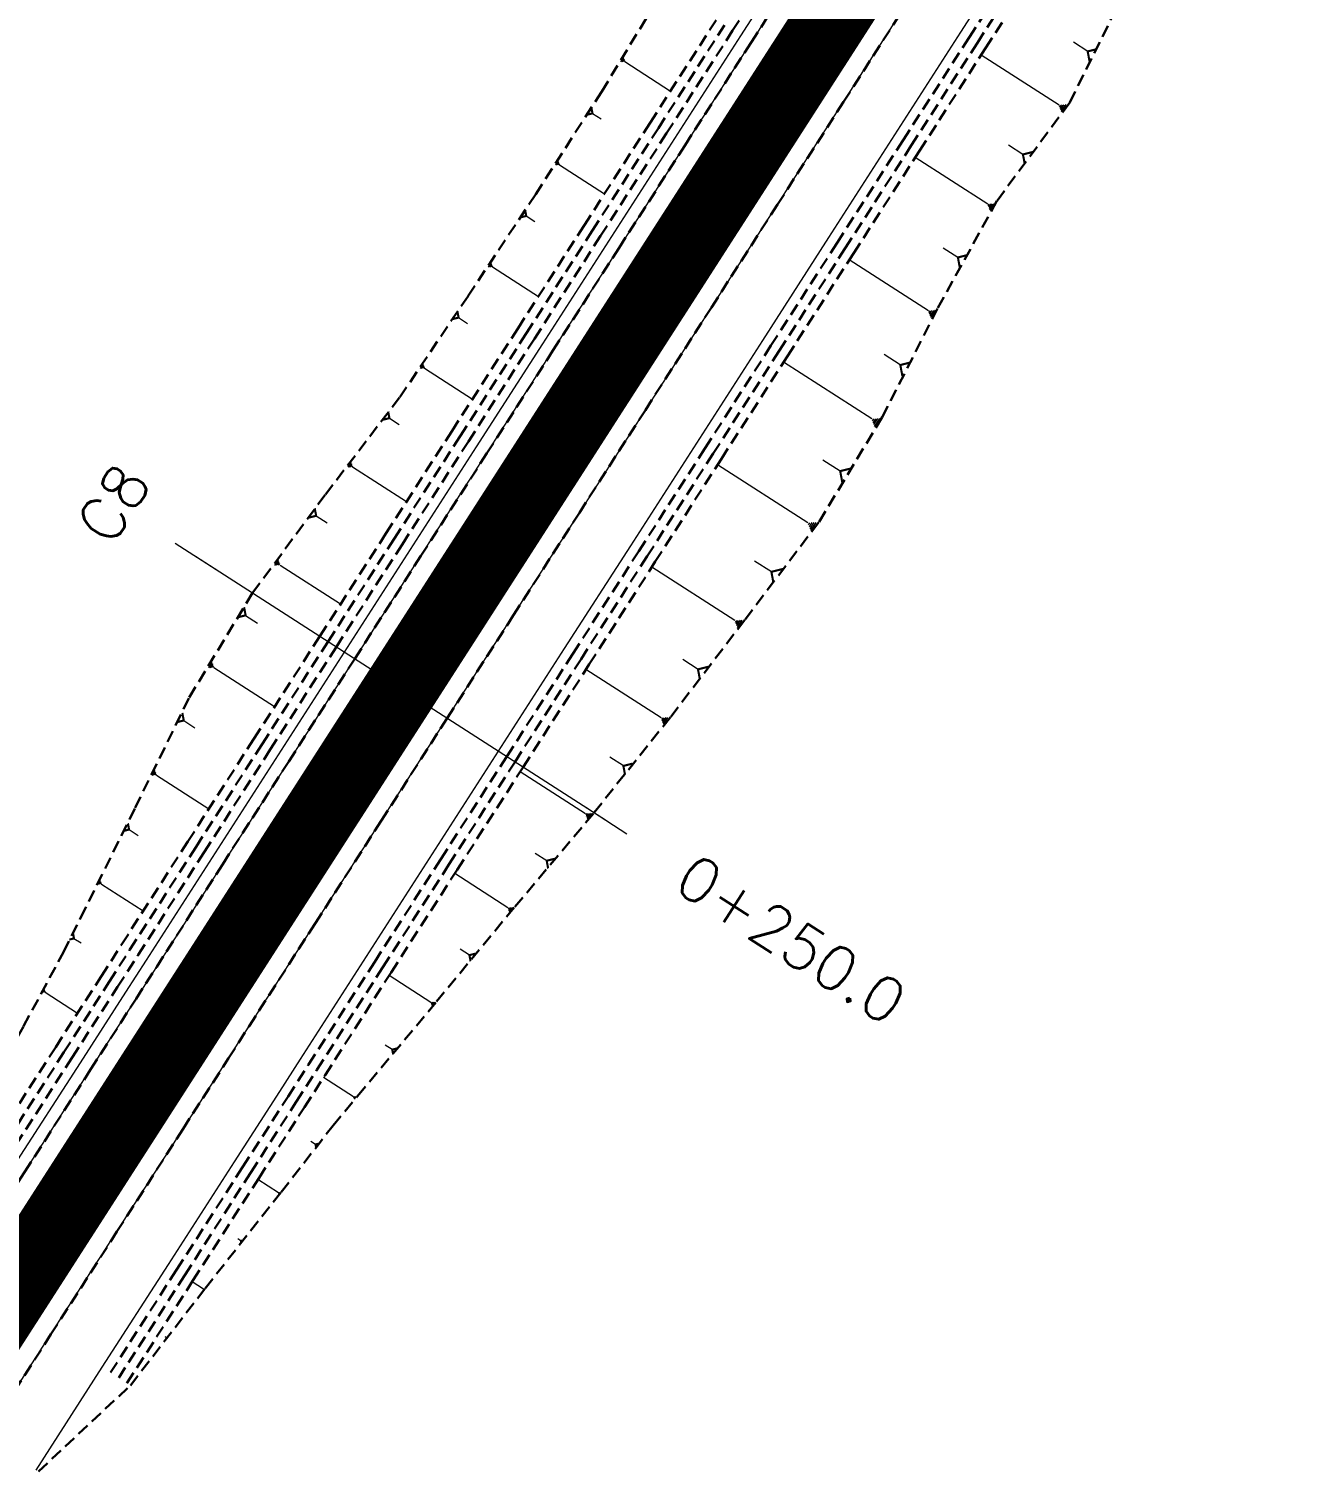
# Model space of a CAD drawing. Header units: metres. Extents: x 544752 to 548977, y 1840603 to 1844608.
# Drawn here: x 548083.4 to 548135.2, y 1841058.6 to 1841117.6 of the extents above; entities that cross this region are included whole.
import ezdxf

# ---------------------------------------------------------------- set-up
doc = ezdxf.new("R2010")
doc.units = ezdxf.units.M
doc.header["$MEASUREMENT"] = 0
for name, pattern in [('ACAD_ISO02W100', [15, 12, -3]), ('Anordnung Grundriss$0$GESTRICHELT', [0.75, 0.5, -0.25]), ('HIDDEN', [0.375, 0.25, -0.125])]:
    doc.linetypes.add(name, pattern=pattern)
doc.layers.add('C-ROAD', color=7, linetype='Continuous')
for name, color, linetype, lineweight in [('C-ROAD-CORR', 5, 'Continuous', 0), ('C-ROAD-SAMP', 150, 'HIDDEN', 0), ('C-ROAD-SAMP-TEXT', 11, 'Continuous', 0), ('C-TOPO-FEAT', 94, 'Continuous', 5)]:
    doc.layers.add(name, color=color, linetype=linetype, lineweight=lineweight)

msp = doc.modelspace()

# ---------------------------------------------------------------- linework, layer by layer
at = {"layer": 'C-ROAD-CORR', "color": 160, "linetype": 'Continuous'}
for p, q in [((548126.7440448807, 1841116.650845039, 490.0460013456339), (548126.1614569384, 1841117.025561403, 489.3533101706103)), ((548107.7284470955, 1841116.392658555, 489.761135719235), (548107.618422684, 1841116.221598784, 489.761135719235)), ((548107.743204006, 1841116.352938682, 489.7272376627204), (548107.6606856973, 1841116.224643853, 489.7272376627204)), ((548107.7579609165, 1841116.313218809, 489.6933396062059), (548107.7029487106, 1841116.227688923, 489.6933396062059)), ((548125.5701511005, 1841114.450244258, 490.4512744380337), (548122.3796507668, 1841116.502351067, 486.657801789007)), ((548107.7727178269, 1841116.273498935, 489.6594415496913), (548107.7452117241, 1841116.230733992, 489.6594415496913)), ((548107.7874747374, 1841116.233779062, 489.6255434931768), (548109.6608836658, 1841115.028815947, 487.3980792126914)), ((548106.4650105555, 1841114.112438458, 489.7935074687159), (548106.8207230901, 1841113.883646721, 489.3705688603394)), ((548125.595282788, 1841114.382599513, 490.5090043650043), (548125.6421269282, 1841114.455430149, 490.5090043650043)), ((548125.6204144756, 1841114.314954768, 490.5667342919749), (548125.7141027559, 1841114.46061604, 490.5667342919749)), ((548125.6455461631, 1841114.247310023, 490.6244642189454), (548125.7860785836, 1841114.465801932, 490.6244642189454)), ((548125.6706778507, 1841114.179665278, 490.682194145916), (548125.8580544111, 1841114.470987823, 490.682194145916)), ((548124.0928169951, 1841112.434348868, 490.5021370477085), (548123.5019325715, 1841112.814401468, 489.7995814404114)), ((548105.0560674004, 1841112.165087546, 490.128362096976), (548104.9478742226, 1841111.996874874, 490.128362096976)), ((548122.6491316401, 1841110.396832013, 490.5929947824451), (548119.680668942, 1841112.306125817, 487.0635226379561)), ((548105.0705786985, 1841112.126028766, 490.0950282357951), (548104.9894338152, 1841111.999869262, 490.0950282357951)), ((548105.0850899967, 1841112.086969986, 490.0616943746141), (548105.0309934078, 1841112.00286365, 490.0616943746141)), ((548105.0996012948, 1841112.047911206, 490.0283605134332), (548105.0725530004, 1841112.005858038, 490.0283605134332)), ((548105.114112593, 1841112.008852425, 489.9950266522522), (548106.9563407198, 1841110.823944577, 487.8046360297866)), ((548122.6725143291, 1841110.333894893, 490.6467070898736), (548122.7160984281, 1841110.401657001, 490.6467070898736)), ((548122.6958970181, 1841110.270957774, 490.7004193973021), (548122.7830652162, 1841110.406481989, 490.7004193973021)), ((548122.7192797071, 1841110.208020654, 490.7541317047306), (548122.8500320042, 1841110.411306977, 490.7541317047306)), ((548122.742662396, 1841110.145083534, 490.8078440121591), (548122.9169987922, 1841110.416131965, 490.8078440121591)), ((548103.7512346824, 1841109.913105383, 490.2108529952122), (548104.1086934069, 1841109.683190509, 489.7858381848113)), ((548120.2183389567, 1841106.029517802, 491.3167316240398), (548116.9823278825, 1841108.110896792, 487.4691471647099)), ((548121.429160993, 1841108.215564213, 490.949761283013), (548120.8314753124, 1841108.599991333, 490.2391190498264)), ((548102.3096875809, 1841107.989690679, 490.5860537524422), (548102.1991137166, 1841107.817776649, 490.5860537524422)), ((548102.3245181863, 1841107.949772448, 490.5519864117778), (548102.2415877879, 1841107.820836926, 490.5519864117778)), ((548102.3393487915, 1841107.909854217, 490.5179190711133), (548102.2840618592, 1841107.823897202, 490.5179190711133)), ((548102.3541793968, 1841107.869935986, 490.4838517304488), (548102.3265359306, 1841107.826957479, 490.4838517304488)), ((548102.369010002, 1841107.830017755, 490.4497843897843), (548104.2517745829, 1841106.619037152, 488.2111963330199)), ((548100.981728088, 1841105.750329311, 490.6947979706803), (548101.3517476685, 1841105.512335385, 490.2548484295708)), ((548120.2438291339, 1841105.960908142, 491.3752850368108), (548120.2913414801, 1841106.034777667, 491.3752850368108)), ((548120.2693193111, 1841105.892298481, 491.4338384495817), (548120.3643440035, 1841106.040037532, 491.4338384495817)), ((548120.2948094883, 1841105.823688821, 491.4923918623527), (548120.4373465269, 1841106.045297398, 491.4923918623527)), ((548120.3202996656, 1841105.755079161, 491.5509452751236), (548120.5103490503, 1841106.050557263, 491.5509452751236)), ((548117.9058584787, 1841101.600865937, 492.1721465286778), (548114.2907021686, 1841103.926108409, 487.8737622160918)), ((548119.0707807281, 1841103.810426699, 491.7542628190977), (548118.4082740746, 1841104.236546202, 490.9665491042495)), ((548099.5244747588, 1841103.842467131, 491.0915955027003), (548099.4092899241, 1841103.663384224, 491.0915955027003)), ((548099.5399238056, 1841103.800884295, 491.0561075416047), (548099.4535351797, 1841103.666572115, 491.0561075416047)), ((548099.5553728526, 1841103.759301459, 491.0206195805092), (548099.4977804353, 1841103.669760006, 491.0206195805092)), ((548099.5708218995, 1841103.717718624, 490.9851316194136), (548099.5420256909, 1841103.672947897, 490.9851316194136)), ((548099.5862709464, 1841103.676135788, 490.9496436583181), (548101.5475474915, 1841102.414656856, 488.6177056696773)), ((548098.1486597502, 1841101.632487583, 491.256231994548), (548098.5438589274, 1841101.378298322, 490.7863441673377)), ((548117.9343351969, 1841101.524217669, 492.2375603158387), (548117.9874142976, 1841101.606742071, 492.2375603158387)), ((548117.962811915, 1841101.4475694, 492.3029741029997), (548118.0689701166, 1841101.612618206, 492.3029741029997)), ((548117.9912886331, 1841101.370921132, 492.3683878901606), (548118.1505259355, 1841101.61849434, 492.3683878901606)), ((548118.0197653512, 1841101.294272863, 492.4338016773215), (548118.2320817544, 1841101.624370474, 492.4338016773215)), ((548096.573245169, 1841099.82543327, 491.8063268200273), (548096.443669137, 1841099.623975737, 491.8063268200273)), ((548096.5906244204, 1841099.778655073, 491.7664049917539), (548096.4934423964, 1841099.627561924, 491.7664049917539)), ((548116.6086163175, 1841099.463929706, 492.4403095284148), (548115.900599817, 1841099.919320814, 491.5984850655848)), ((548096.6080036719, 1841099.731876876, 491.7264831634805), (548096.5432156558, 1841099.63114811, 491.7264831634805)), ((548096.6253829233, 1841099.685098679, 491.686561335207), (548096.5929889153, 1841099.634734296, 491.686561335207)), ((548096.6427621747, 1841099.638320482, 491.6466395069336), (548098.8490806841, 1841098.219232325, 489.0233490993206)), ((548115.2883430041, 1841097.342665688, 492.6805654456262), (548111.5873633351, 1841099.723109126, 488.2801380265713)), ((548095.1477616847, 1841097.635866359, 492.0234865124711), (548095.601685265, 1841097.343905985, 491.4837759635921)), ((548115.3174957559, 1841097.264197799, 492.7475321479184), (548115.371834948, 1841097.348681321, 492.7475321479184)), ((548115.3466485078, 1841097.18572991, 492.8144988502107), (548115.4553268917, 1841097.354696954, 492.8144988502107)), ((548115.3758012595, 1841097.107262022, 492.8814655525029), (548115.5388188356, 1841097.360712587, 492.8814655525029)), ((548115.4049540114, 1841097.028794133, 492.9484322547951), (548115.6223107794, 1841097.36672822, 492.9484322547951)), ((548093.5927699814, 1841095.829939361, 492.5572475283473), (548093.447114981, 1841095.603483152, 492.5572475283473)), ((548093.6123058078, 1841095.777356501, 492.5123718378569), (548093.5030645573, 1841095.607514345, 492.5123718378569)), ((548093.631841634, 1841095.724773641, 492.4674961473665), (548093.5590141338, 1841095.611545537, 492.4674961473665)), ((548093.6513774603, 1841095.672190782, 492.4226204568761), (548093.6149637102, 1841095.61557673, 492.4226204568761)), ((548113.7912169185, 1841095.341746256, 492.7065270513269), (548113.1058605157, 1841095.782562553, 491.8916452156917)), ((548093.6709132866, 1841095.619607922, 492.3777447663857), (548096.15101179, 1841094.024426447, 489.4289327131789)), ((548112.2930259134, 1841093.341647081, 492.7311400283977), (548108.8904770837, 1841095.530141955, 488.685543861233)), ((548092.2595311586, 1841093.559283314, 492.6532386565369), (548092.7497841187, 1841093.243956145, 492.0703328420718)), ((548112.3198279146, 1841093.2695065, 492.7927068282401), (548112.3697854314, 1841093.34717764, 492.7927068282401)), ((548112.3466299158, 1841093.197365919, 492.8542736280824), (548112.4465449494, 1841093.352708198, 492.8542736280824)), ((548112.3734319169, 1841093.125225338, 492.9158404279248), (548112.5233044674, 1841093.358238757, 492.9158404279248)), ((548112.4002339181, 1841093.053084757, 492.9774072277671), (548112.6000639854, 1841093.363769315, 492.9774072277671)), ((548090.8807670531, 1841091.635331592, 492.9752983257107), (548090.7345614136, 1841091.40801928, 492.9752983257107)), ((548090.9003767334, 1841091.582549946, 492.9302529856233), (548090.7907225038, 1841091.412065713, 492.9302529856233)), ((548090.9199864137, 1841091.529768301, 492.8852076455358), (548090.846883594, 1841091.416112145, 492.8852076455358)), ((548110.786166495, 1841091.348224773, 492.7447752079255), (548110.1603732712, 1841091.750730462, 492.0007133901256)), ((548090.939596094, 1841091.476986655, 492.8401623054484), (548090.9030446841, 1841091.420158578, 492.8401623054484)), ((548090.9592057742, 1841091.42420501, 492.795116965361), (548093.4486801269, 1841089.822993056, 489.8351571221099)), ((548109.2753087089, 1841089.357974485, 492.7532905763466), (548106.1949277311, 1841091.339253319, 489.0907487283896)), ((548089.7264517911, 1841089.252638114, 492.8599486784201), (548090.1843710225, 1841088.958107766, 492.315487340706)), ((548109.2995729822, 1841089.292664482, 492.8090279686971), (548109.344800308, 1841089.362981386, 492.8090279686971)), ((548109.3238372555, 1841089.227354479, 492.8647653610475), (548109.4142919072, 1841089.367988287, 492.8647653610475)), ((548109.3481015288, 1841089.162044476, 492.920502753398), (548109.4837835063, 1841089.372995189, 492.920502753398)), ((548109.3723658021, 1841089.096734473, 492.9762401457485), (548109.5532751055, 1841089.378002091, 492.9762401457485)), ((548107.7295392002, 1841087.395420671, 492.7171023450798), (548107.1739221246, 1841087.752789567, 492.056479258095)), ((548088.5409924054, 1841087.201145998, 492.9491471746322), (548088.4148466558, 1841087.005021676, 492.9491471746322)), ((548088.5579115736, 1841087.155606166, 492.9102822019381), (548088.4633022615, 1841087.008512925, 492.9102822019381)), ((548088.5748307419, 1841087.110066334, 492.8714172292439), (548088.5117578672, 1841087.012004174, 492.8714172292439)), ((548088.5917499101, 1841087.064526503, 492.8325522565497), (548088.5602134728, 1841087.015495422, 492.8325522565497)), ((548088.6086690784, 1841087.018986671, 492.7936872838555), (548090.7565794407, 1841085.637466213, 490.2398435730718)), ((548106.1796626275, 1841085.43629503, 492.6755515784181), (548103.5047788303, 1841087.156761002, 489.4951417797865)), ((548106.2007327848, 1841085.379582348, 492.723951775915), (548106.2400064466, 1841085.44064283, 492.723951775915)), ((548106.221802942, 1841085.322869666, 492.7723519734119), (548106.3003502658, 1841085.44499063, 492.7723519734119)), ((548106.2428730993, 1841085.266156983, 492.8207521709088), (548106.3606940849, 1841085.44933843, 492.8207521709088)), ((548106.2639432565, 1841085.209444301, 492.8691523684057), (548106.4210379041, 1841085.45368623, 492.8691523684057)), ((548087.487605735, 1841084.786917994, 492.7310773374585), (548087.8590729334, 1841084.54799297, 492.2894065930478)), ((548104.5893209571, 1841083.510945675, 492.5811661033795), (548104.1212857767, 1841083.811982529, 492.0246770045735)), ((548086.3067994398, 1841082.702583942, 492.7986973699351), (548086.2064695585, 1841082.546596681, 492.7986973699351)), ((548086.3202560815, 1841082.666363887, 492.7677861571784), (548086.2450086704, 1841082.549373442, 492.7677861571784)), ((548103.0001390647, 1841081.584610881, 492.4883055192782), (548100.8219303737, 1841082.985619005, 489.8984374016583)), ((548086.3337127231, 1841082.630143833, 492.7368749444217), (548086.2835477823, 1841082.552150202, 492.7368749444217)), ((548086.3471693647, 1841082.593923778, 492.7059637316651), (548086.3220868943, 1841082.554926963, 492.7059637316651)), ((548086.3606260063, 1841082.557703724, 492.6750525189084), (548088.0689641212, 1841081.458912966, 490.6438557672457)), ((548103.0172968941, 1841081.538428666, 492.5277187195634), (548103.049278183, 1841081.588151377, 492.5277187195634)), ((548103.0344547234, 1841081.492246451, 492.5671319198486), (548103.0984173014, 1841081.591691873, 492.5671319198486)), ((548103.0516125527, 1841081.446064237, 492.6065451201338), (548103.1475564197, 1841081.595232368, 492.6065451201338)), ((548103.0687703821, 1841081.399882022, 492.645958320419), (548103.196695538, 1841081.598772865, 492.645958320419)), ((548085.2310111313, 1841080.329774879, 492.6219673561971), (548085.5192013736, 1841080.144412993, 492.2793120709896)), ((548101.4251165136, 1841079.646245181, 492.4140618179553), (548101.049672477, 1841079.887728078, 491.9676626532246)), ((548099.8494814894, 1841077.708398177, 492.3390138715578), (548098.1363693003, 1841078.810259584, 490.3021407940055)), ((548084.0107395622, 1841078.239056852, 492.675647196109), (548083.9329204446, 1841078.118068062, 492.675647196109)), ((548084.0211769709, 1841078.2109634, 492.6516714546646), (548083.9628126327, 1841078.120221808, 492.6516714546646)), ((548084.0316143795, 1841078.182869948, 492.6276957132202), (548083.9927048208, 1841078.122375553, 492.6276957132202)), ((548084.0420517882, 1841078.154776497, 492.6037199717759), (548084.0225970089, 1841078.124529299, 492.6037199717759)), ((548084.0524891969, 1841078.126683045, 492.5797442303315), (548085.3775317718, 1841077.274425215, 491.004282001595)), ((548099.8629757365, 1841077.672076902, 492.3700114679289), (548099.8881283017, 1841077.711182697, 492.3700114679289)), ((548099.8764699837, 1841077.635755628, 492.4010090643), (548099.9267751139, 1841077.713967218, 492.4010090643)), ((548099.8899642308, 1841077.599434354, 492.4320066606711), (548099.9654219262, 1841077.716751738, 492.4320066606711)), ((548099.9034584779, 1841077.56311308, 492.4630042570422), (548100.0040687385, 1841077.719536259, 492.4630042570422)), ((548098.2644891244, 1841075.778475784, 492.2516786968504), (548097.980878676, 1841075.960891979, 491.9144687402849)), ((548096.6797426336, 1841073.848344576, 492.1646667399338), (548095.4525763226, 1841074.637649099, 490.705578399752)), ((548096.6894090674, 1841073.82232629, 492.1868714771549), (548096.7074267901, 1841073.850339233, 492.1868714771549)), ((548096.6990755012, 1841073.796308003, 492.2090762143759), (548096.7351109467, 1841073.852333889, 492.2090762143759)), ((548096.7087419349, 1841073.770289717, 492.2312809515969), (548096.7627951034, 1841073.854328545, 492.2312809515969)), ((548096.7184083686, 1841073.74427143, 492.253485688818), (548096.7904792599, 1841073.856323201, 492.253485688818)), ((548095.1235772608, 1841071.894673691, 492.0891338834566), (548094.9277024345, 1841072.020658967, 491.8562406948461)), ((548093.5999311128, 1841069.914392792, 492.019719883652), (548092.7614775967, 1841070.453680048, 491.0228071275055)), ((548093.6065356417, 1841069.896615964, 492.0348911280316), (548093.6188461354, 1841069.915755628, 492.0348911280316)), ((548093.6131401707, 1841069.878839137, 492.0500623724112), (548093.6377611579, 1841069.917118464, 492.0500623724112)), ((548093.6197446996, 1841069.861062309, 492.0652336167907), (548093.6566761805, 1841069.9184813, 492.0652336167907)), ((548093.6263492286, 1841069.843285482, 492.0804048611703), (548093.675591203, 1841069.919844136, 492.0804048611703)), ((548092.0648280394, 1841067.943231577, 491.935653407665), (548091.9395385006, 1841068.023816905, 491.7866854123966)), ((548090.5303027926, 1841065.971613266, 491.8523242467446), (548090.0693424534, 1841066.268099632, 491.30424706268)), ((548090.5339337939, 1841065.96184002, 491.8606650096124), (548090.5407017891, 1841065.972362518, 491.8606650096124)), ((548090.5375647952, 1841065.952066774, 491.8690057724803), (548090.5511007856, 1841065.973111771, 491.8690057724803)), ((548090.5411957967, 1841065.942293528, 491.8773465353482), (548090.561499782, 1841065.973861023, 491.8773465353482)), ((548090.544826798, 1841065.932520282, 491.8856872982161), (548090.5718987786, 1841065.974610275, 491.8856872982161)), ((548089.0173816468, 1841063.982904765, 491.7965622251551), (548088.9603549772, 1841064.019583907, 491.7287580913668))]:
    msp.add_line(p, q, dxfattribs=at)
at = {"layer": 'C-ROAD-CORR', "color": 5, "linetype": 'Anordnung Grundriss$0$GESTRICHELT', "lineweight": 30, "extrusion": (-0.5947121885628619, 0.3825145916184737, 0.7071067811679671), "const_width": 0.1, "elevation": 378622.8431098311}
msp.add_lwpolyline([(-1844984.703934946, -377929.4270348248), (-1844984.414169568, -377929.8133886621), (-1844984.12440419, -377929.4270348246)], dxfattribs=at)
at = {"layer": 'C-ROAD-CORR', "color": 5, "linetype": 'Anordnung Grundriss$0$GESTRICHELT', "lineweight": 30, "extrusion": (-0.5947121884448401, 0.3825145919417663, -0.7071067810923419), "const_width": 0.1, "elevation": 377941.0818199653}
msp.add_lwpolyline([(-1844971.131973507, 378633.9902374599), (-1844971.308896456, 378633.7543401936), (-1844971.485819406, 378633.9902374596)], dxfattribs=at)
at = {"layer": 'C-ROAD-CORR', "color": 5, "linetype": 'Anordnung Grundriss$0$GESTRICHELT', "lineweight": 30, "extrusion": (-0.594712188681462, 0.3825145914528169, 0.7071067811578319), "const_width": 0.1, "elevation": 378623.1291227014}
msp.add_lwpolyline([(-1844979.727729939, -377929.0624615916), (-1844979.433838089, -377929.4543173921), (-1844979.139946238, -377929.0624615915)], dxfattribs=at)
at = {"layer": 'C-ROAD-CORR', "color": 5, "linetype": 'Anordnung Grundriss$0$GESTRICHELT', "lineweight": 30, "extrusion": (-0.5947121889008153, 0.382514591279172, -0.7071067810672792), "const_width": 0.1, "elevation": 377940.7928517056}
msp.add_lwpolyline([(-1844966.131827038, 378634.2926161053), (-1844966.309618501, 378634.0555608218), (-1844966.487409963, 378634.2926161053)], dxfattribs=at)
at = {"layer": 'C-ROAD-CORR', "color": 5, "linetype": 'Anordnung Grundriss$0$GESTRICHELT', "lineweight": 30, "extrusion": (-0.594712188511446, 0.3825145915268737, 0.7071067812607623), "const_width": 0.1, "elevation": 378623.4162324218}
msp.add_lwpolyline([(-1844974.741862781, -377928.7121347974), (-1844974.444588147, -377929.1085009758), (-1844974.147313514, -377928.7121347972)], dxfattribs=at)
at = {"layer": 'C-ROAD-CORR', "color": 5, "linetype": 'Anordnung Grundriss$0$GESTRICHELT', "lineweight": 30, "extrusion": (-0.5947121886856346, 0.3825145913806486, -0.7071067811933625), "const_width": 0.1, "elevation": 377940.5056923815}
msp.add_lwpolyline([(-1844961.126139062, 378634.698323194), (-1844961.310177995, 378634.4529379492), (-1844961.494216929, 378634.698323194)], dxfattribs=at)
at = {"layer": 'C-ROAD-CORR', "color": 5, "linetype": 'Anordnung Grundriss$0$GESTRICHELT', "lineweight": 30, "extrusion": (-0.5947121886908678, 0.3825145914379667, 0.7071067811579544), "const_width": 0.1, "elevation": 378623.7023669439}
msp.add_lwpolyline([(-1844969.793509025, -377927.8174351275), (-1844969.463993982, -377928.2567885183), (-1844969.134478939, -377927.8174351275)], dxfattribs=at)
at = {"layer": 'C-ROAD-CORR', "color": 5, "linetype": 'Anordnung Grundriss$0$GESTRICHELT', "lineweight": 30, "extrusion": (-0.5947121885488266, 0.3825145918045939, -0.7071067810790884), "const_width": 0.1, "elevation": 377940.2192798684}
msp.add_lwpolyline([(-1844956.117409546, 378635.2224743328), (-1844956.313972212, 378634.9603907787), (-1844956.510534878, 378635.2224743331)], dxfattribs=at)
at = {"layer": 'C-ROAD-CORR', "color": 5, "linetype": 'Anordnung Grundriss$0$GESTRICHELT', "lineweight": 30, "extrusion": (-0.5947121884934219, 0.3825145916493758, 0.7071067812096529), "const_width": 0.1, "elevation": 378623.9896533622}
msp.add_lwpolyline([(-1844964.828381861, -377927.1043796118), (-1844964.476231303, -377927.5739136889), (-1844964.124080745, -377927.1043796115)], dxfattribs=at)
at = {"layer": 'C-ROAD-CORR', "color": 5, "linetype": 'Anordnung Grundriss$0$GESTRICHELT', "lineweight": 30, "extrusion": (-0.5947121884707257, 0.3825145916322009, -0.7071067812380326), "const_width": 0.1, "elevation": 377939.9323790522}
msp.add_lwpolyline([(-1844951.103562922, 378636.0597494864), (-1844951.329333708, 378635.7587217718), (-1844951.555104495, 378636.0597494866)], dxfattribs=at)
at = {"layer": 'C-ROAD-CORR', "color": 5, "linetype": 'Anordnung Grundriss$0$GESTRICHELT', "lineweight": 30, "extrusion": (-0.5947121886064696, 0.3825145914350783, 0.7071067812304999), "const_width": 0.1, "elevation": 378624.2761875268}
msp.add_lwpolyline([(-1844959.826238489, -377927.0294751078), (-1844959.485358524, -377927.4839817274), (-1844959.14447856, -377927.029475108)], dxfattribs=at)
at = {"layer": 'C-ROAD-CORR', "color": 5, "linetype": 'Anordnung Grundriss$0$GESTRICHELT', "lineweight": 30, "extrusion": (-0.5947121885832745, 0.3825145915943822, -0.7071067811638317), "const_width": 0.1, "elevation": 377939.6452591607}
msp.add_lwpolyline([(-1844946.094543883, 378636.6872467182), (-1844946.338384039, 378636.3621265115), (-1844946.582224194, 378636.6872467183)], dxfattribs=at)
at = {"layer": 'C-ROAD-CORR', "color": 5, "linetype": 'Anordnung Grundriss$0$GESTRICHELT', "lineweight": 30, "extrusion": (-0.5947121885599387, 0.3825145915863205, 0.7071067811878192), "const_width": 0.1, "elevation": 378624.5630968669}
msp.add_lwpolyline([(-1844954.812142453, -377927.3017481308), (-1844954.500887797, -377927.7167543396), (-1844954.18963314, -377927.3017481309)], dxfattribs=at)
at = {"layer": 'C-ROAD-CORR', "color": 5, "linetype": 'Anordnung Grundriss$0$GESTRICHELT', "lineweight": 30, "extrusion": (-0.5947121886651576, 0.3825145916653488, -0.7071067810565739), "const_width": 0.1, "elevation": 377939.3582774764}
msp.add_lwpolyline([(-1844941.118222303, 378636.671039686), (-1844941.345980431, 378636.3673621819), (-1844941.573738559, 378636.6710396859)], dxfattribs=at)
at = {"layer": 'C-ROAD-CORR', "color": 5, "linetype": 'Anordnung Grundriss$0$GESTRICHELT', "lineweight": 30, "extrusion": (-0.5947121885383252, 0.3825145917217455, 0.7071067811327382), "const_width": 0.1, "elevation": 378624.8495986076}
msp.add_lwpolyline([(-1844949.799132511, -377927.6738648715), (-1844949.522781801, -377928.042332486), (-1844949.24643109, -377927.6738648717)], dxfattribs=at)
at = {"layer": 'C-ROAD-CORR', "color": 5, "linetype": 'Anordnung Grundriss$0$GESTRICHELT', "lineweight": 30, "extrusion": (-0.5947121886364274, 0.3825145917519274, -0.707106781033902), "const_width": 0.1, "elevation": 377939.072844362}
msp.add_lwpolyline([(-1844936.194140369, 378636.1459984701), (-1844936.378899314, 378635.8996532109), (-1844936.563658258, 378636.1459984701)], dxfattribs=at)
at = {"layer": 'C-ROAD-CORR', "color": 5, "linetype": 'Anordnung Grundriss$0$GESTRICHELT', "lineweight": 30, "extrusion": (-0.594712188476637, 0.3825145916395782, 0.7071067812290699), "const_width": 0.1, "elevation": 378625.1350174489}
msp.add_lwpolyline([(-1844944.789836482, -377928.2097111909), (-1844944.557046921, -377928.5200972714), (-1844944.324257361, -377928.2097111908)], dxfattribs=at)
at = {"layer": 'C-ROAD-CORR', "color": 5, "linetype": 'Anordnung Grundriss$0$GESTRICHELT', "lineweight": 30, "extrusion": (-0.5947121888413083, 0.382514591395902, -0.7071067810541816), "const_width": 0.1, "elevation": 377938.7863310326}
msp.add_lwpolyline([(-1844931.266468957, 378635.6499753887), (-1844931.409807924, 378635.4588567645), (-1844931.553146893, 378635.6499753886)], dxfattribs=at)
at = {"layer": 'C-ROAD-CORR', "color": 5, "linetype": 'Anordnung Grundriss$0$GESTRICHELT', "lineweight": 30, "extrusion": (-0.5947121886069738, 0.3825145916731919, 0.7071067811012666), "const_width": 0.1, "elevation": 378625.4203338777}
msp.add_lwpolyline([(-1844939.781709722, -377928.7926155351), (-1844939.594972793, -377929.0415981074), (-1844939.408235864, -377928.7926155351)], dxfattribs=at)
at = {"layer": 'C-ROAD-CORR', "color": 5, "linetype": 'Anordnung Grundriss$0$GESTRICHELT', "lineweight": 30, "extrusion": (-0.5947121883028859, 0.3825145917487257, 0.7071067813161592), "const_width": 0.1, "elevation": 378625.7060029119}
msp.add_lwpolyline([(-1844934.773109219, -377929.369060023), (-1844934.632048131, -377929.5571414733), (-1844934.490987043, -377929.369060023)], dxfattribs=at)
at = {"layer": 'C-ROAD-CORR', "color": 5, "linetype": 'Anordnung Grundriss$0$GESTRICHELT', "lineweight": 30, "extrusion": (-0.5947121883713352, 0.3825145922372026, 0.7071067809943448), "const_width": 0.1, "elevation": 378625.9742556135}
msp.add_lwpolyline([(-1844929.76361761, -377929.9250249653), (-1844929.666194133, -377930.0549229349), (-1844929.568770656, -377929.9250249656)], dxfattribs=at)
at = {"layer": 'C-ROAD-CORR', "color": 5, "linetype": 'Anordnung Grundriss$0$GESTRICHELT', "lineweight": 30, "extrusion": (-0.5947121886678601, 0.3825145918654045, 0.7071067809460793), "const_width": 0.1, "elevation": 378626.1724726503}
msp.add_lwpolyline([(-1844924.750854752, -377930.3870544552), (-1844924.688538716, -377930.4701425015), (-1844924.626222682, -377930.3870544549)], dxfattribs=at)
at = {"layer": 'C-ROAD-CORR', "color": 5, "linetype": 'Anordnung Grundriss$0$GESTRICHELT', "lineweight": 30, "extrusion": (-0.5947121887871681, 0.3825145919541704, 0.7071067807977167), "const_width": 0.1, "elevation": 378626.3716890105}
msp.add_lwpolyline([(-1844919.737523293, -377930.8280864827), (-1844919.709159584, -377930.8659047605), (-1844919.680795875, -377930.8280864827)], dxfattribs=at)
at = {"layer": 'C-ROAD-SAMP', "color": 1, "linetype": 'Continuous', "lineweight": 13}
msp.add_lwpolyline([(548090.2136300198, 1841095.977195664), (548098.6241304476, 1841090.567622432), (548107.0346308755, 1841085.1580492)], dxfattribs=at)
at = {"layer": 'C-ROAD-SAMP-TEXT', "color": 1, "linetype": 'Continuous', "lineweight": -3}
msp.add_line((548099.4651804904, 1841090.026665109), (548097.7830804049, 1841091.108579755), dxfattribs=at)
at = {"layer": 'C-ROAD-SAMP-TEXT', "color": 4, "linetype": 'Continuous', "lineweight": 5}
msp.add_line((548106.1935808327, 1841085.699006523), (548107.8756809182, 1841084.617091877), dxfattribs=at)

# ---------------------------------------------------------------- texts
at = {"layer": 'C-ROAD-SAMP-TEXT', "color": 1, "linetype": 'Continuous', "lineweight": 13, "insert": (548086.8494298487, 1841098.141024957), "char_height": 1.8, "width": 3.03, "attachment_point": 5, "rotation": 57.25116821072551, "bg_fill": 3, "box_fill_scale": 1.416666666666667, "bg_fill_color": 256, "bg_fill_true_color": 13158600, "bg_fill_transparency": 0}
msp.add_mtext('{\\Fsimplex.shx|c0;C8}', dxfattribs=at)
at = {"layer": 'C-ROAD-SAMP-TEXT', "color": 1, "linetype": 'Continuous', "lineweight": -3, "insert": (548114.6040812605, 1841080.289433291), "char_height": 1.8, "width": 11.25428571428571, "attachment_point": 5, "rotation": 327.2511682107255, "bg_fill": 3, "box_fill_scale": 1.416666666666667, "bg_fill_color": 256, "bg_fill_true_color": 13158600, "bg_fill_transparency": 0}
msp.add_mtext('{\\Fsimplex.shx|c0;0+250.0}', dxfattribs=at)

# ---------------------------------------------------------------- next in the draw order: linework, layer by layer
at = {"layer": 'C-ROAD', "color": 1, "linetype": 'ACAD_ISO02W100', "lineweight": 60, "ltscale": 0.1, "const_width": 3, "flags": 128}
msp.add_lwpolyline([(548055.8430027964, 1841024.05392958), (548152.6980448855, 1841174.638705493)], dxfattribs=at)
at = {"layer": 'C-ROAD-CORR', "color": 150, "linetype": 'Anordnung Grundriss$0$GESTRICHELT', "lineweight": 30}
msp.add_polyline3d([(548076.9858375194, 1841056.92562072, 492.3163649944793), (548079.6906241354, 1841061.130870934, 492.0336024549475), (548082.3954107515, 1841065.336121148, 491.7508399154157), (548085.1001973675, 1841069.541371362, 491.468077375884), (548087.8049839835, 1841073.746621576, 491.1853148363522), (548089.6642423527, 1841076.637291993, 490.9909451160115), (548090.5097705994, 1841077.95187179, 490.8638422081906), (548093.2145572155, 1841082.157122004, 490.4572487617292), (548095.9193438315, 1841086.362372218, 490.0506553152678), (548098.6241304475, 1841090.567622432, 489.6440618688064), (548101.3289170635, 1841094.772872646, 489.237468422345), (548104.0337036796, 1841098.978122859, 488.8308749758836), (548106.7384902956, 1841103.183373073, 488.4242815294222), (548109.4432769116, 1841107.388623287, 488.0176880829608), (548112.1480635277, 1841111.593873501, 487.6110946364994), (548114.8528501437, 1841115.799123715, 487.2045011900379), (548117.5576367597, 1841120.004373929, 486.7979077435766), (548120.2624233757, 1841124.209624143, 486.3913142971151), (548122.9672099918, 1841128.414874357, 485.9847208506537), (548125.6719966078, 1841132.620124571, 485.5781274041923), (548128.3767832237, 1841136.825374785, 485.1715339577309), (548131.0815698397, 1841141.030624999, 484.7649405112695), (548133.7863564558, 1841145.235875213, 484.3583470648081), (548136.4911430718, 1841149.441125427, 483.9517536183467)], dxfattribs=at)
msp.add_polyline3d([(548076.9858375194, 1841056.92562072, 492.3163649944793), (548079.6906241354, 1841061.130870934, 492.0336024549475), (548082.3954107515, 1841065.336121148, 491.7508399154157), (548085.1001973675, 1841069.541371362, 491.468077375884), (548087.8049839835, 1841073.746621576, 491.1853148363522), (548089.6642423527, 1841076.637291993, 490.9909451160115), (548090.5097705994, 1841077.95187179, 490.8638422081906), (548093.2145572155, 1841082.157122004, 490.4572487617292), (548095.9193438315, 1841086.362372218, 490.0506553152678), (548098.6241304475, 1841090.567622432, 489.6440618688064), (548101.3289170635, 1841094.772872646, 489.237468422345), (548104.0337036796, 1841098.978122859, 488.8308749758836), (548106.7384902956, 1841103.183373073, 488.4242815294222), (548109.4432769116, 1841107.388623287, 488.0176880829608), (548112.1480635277, 1841111.593873501, 487.6110946364994), (548114.8528501437, 1841115.799123715, 487.2045011900379), (548117.5576367597, 1841120.004373929, 486.7979077435766), (548120.2624233757, 1841124.209624143, 486.3913142971151), (548122.9672099918, 1841128.414874357, 485.9847208506537), (548125.6719966078, 1841132.620124571, 485.5781274041923), (548128.3767832237, 1841136.825374785, 485.1715339577309), (548131.0815698397, 1841141.030624999, 484.7649405112695), (548133.7863564558, 1841145.235875213, 484.3583470648081), (548136.4911430718, 1841149.441125427, 483.9517536183467)], dxfattribs=at)
at = {"layer": 'C-ROAD-CORR', "color": 5, "linetype": 'Anordnung Grundriss$0$GESTRICHELT', "lineweight": 30}
for points in [[(548078.8782001156, 1841055.708466743, 492.2488649944793), (548081.5829867317, 1841059.913716957, 491.9661024549475), (548084.2877733477, 1841064.118967171, 491.6833399154157), (548086.9925599637, 1841068.324217385, 491.400577375884), (548089.6973465797, 1841072.529467599, 491.1178148363522), (548091.556604949, 1841075.420138016, 490.9234451160115), (548092.4021331957, 1841076.734717813, 490.7963422081906), (548095.1069198117, 1841080.939968026, 490.3897487617292), (548097.8117064277, 1841085.145218241, 489.9831553152678), (548100.5164930437, 1841089.350468454, 489.5765618688064), (548103.2212796598, 1841093.555718669, 489.169968422345), (548105.9260662758, 1841097.760968882, 488.7633749758836), (548108.6308528918, 1841101.966219096, 488.3567815294222), (548111.3356395079, 1841106.17146931, 487.9501880829608), (548114.0404261239, 1841110.376719524, 487.5435946364994), (548116.7452127399, 1841114.581969738, 487.1370011900379), (548119.449999356, 1841118.787219952, 486.7304077435766), (548122.154785972, 1841122.992470166, 486.3238142971151), (548124.859572588, 1841127.19772038, 485.9172208506537), (548127.564359204, 1841131.402970594, 485.5106274041923), (548130.2691458199, 1841135.608220808, 485.1040339577309), (548132.973932436, 1841139.813471022, 484.6974405112695), (548135.678719052, 1841144.018721236, 484.2908470648081)], [(548075.0934749232, 1841058.142774697, 492.2488649944793), (548077.7982615392, 1841062.348024911, 491.9661024549475), (548080.5030481552, 1841066.553275125, 491.6833399154157), (548083.2078347713, 1841070.758525339, 491.400577375884), (548085.9126213873, 1841074.963775553, 491.1178148363522), (548087.7718797565, 1841077.85444597, 490.9234451160115), (548088.6174080032, 1841079.169025767, 490.7963422081906), (548091.3221946192, 1841083.374275981, 490.3897487617292), (548094.0269812352, 1841087.579526195, 489.9831553152678), (548096.7317678513, 1841091.784776409, 489.5765618688064), (548099.4365544673, 1841095.990026623, 489.169968422345), (548102.1413410833, 1841100.195276837, 488.7633749758836), (548104.8461276994, 1841104.40052705, 488.3567815294222), (548107.5509143154, 1841108.605777265, 487.9501880829608), (548110.2557009314, 1841112.811027478, 487.5435946364994), (548112.9604875474, 1841117.016277692, 487.1370011900379), (548115.6652741635, 1841121.221527906, 486.7304077435766)]]:
    msp.add_polyline3d(points, dxfattribs=at)
at = {"layer": 'C-ROAD-CORR', "color": 160, "linetype": 'Anordnung Grundriss$0$GESTRICHELT', "lineweight": 30}
for points in [[(548078.8782001156, 1841055.708466743, 492.0988649944793), (548081.5829867317, 1841059.913716957, 491.8161024549475), (548084.2877733477, 1841064.118967171, 491.5333399154158), (548086.9925599637, 1841068.324217385, 491.250577375884), (548089.6973465797, 1841072.529467599, 490.9678148363523), (548091.556604949, 1841075.420138016, 490.7734451160115), (548092.4021331957, 1841076.734717813, 490.6463422081906), (548095.1069198117, 1841080.939968026, 490.2397487617292), (548097.8117064277, 1841085.145218241, 489.8331553152678), (548100.5164930437, 1841089.350468454, 489.4265618688064), (548103.2212796598, 1841093.555718669, 489.019968422345), (548105.9260662758, 1841097.760968882, 488.6133749758836), (548108.6308528918, 1841101.966219096, 488.2067815294222), (548111.3356395079, 1841106.17146931, 487.8001880829608), (548114.0404261239, 1841110.376719524, 487.3935946364994), (548116.7452127399, 1841114.581969738, 486.987001190038), (548119.449999356, 1841118.787219952, 486.5804077435766), (548122.154785972, 1841122.992470166, 486.1738142971151), (548124.859572588, 1841127.19772038, 485.7672208506538), (548127.564359204, 1841131.402970594, 485.3606274041924), (548130.2691458199, 1841135.608220808, 484.9540339577309), (548132.973932436, 1841139.813471022, 484.5474405112695), (548135.678719052, 1841144.018721236, 484.1408470648082)], [(548075.0934749232, 1841058.142774697, 492.0988649944793), (548077.7982615392, 1841062.348024911, 491.8161024549475), (548080.5030481552, 1841066.553275125, 491.5333399154158), (548083.2078347713, 1841070.758525339, 491.250577375884), (548085.9126213873, 1841074.963775553, 490.9678148363523), (548087.7718797565, 1841077.85444597, 490.7734451160115), (548088.6174080032, 1841079.169025767, 490.6463422081906), (548091.3221946192, 1841083.374275981, 490.2397487617292), (548094.0269812352, 1841087.579526195, 489.8331553152678), (548096.7317678513, 1841091.784776409, 489.4265618688064), (548099.4365544673, 1841095.990026623, 489.019968422345), (548102.1413410833, 1841100.195276837, 488.6133749758836), (548104.8461276994, 1841104.40052705, 488.2067815294222), (548107.5509143154, 1841108.605777265, 487.8001880829608), (548110.2557009314, 1841112.811027478, 487.3935946364994), (548112.9604875474, 1841117.016277692, 486.987001190038), (548115.6652741635, 1841121.221527906, 486.5804077435766)]]:
    msp.add_polyline3d(points, dxfattribs=at)
at = {"layer": 'C-ROAD-CORR', "color": 92, "linetype": 'Anordnung Grundriss$0$GESTRICHELT', "lineweight": 30}
for points in [[(548086.7268184718, 1841062.550190934, 491.1833399154157), (548089.4316050878, 1841066.755441147, 490.900577375884), (548092.1363917039, 1841070.960691361, 490.6178148363522), (548093.995650073, 1841073.851361778, 490.4234451160115), (548094.8411783198, 1841075.165941575, 490.2963422081906), (548097.5459649358, 1841079.371191789, 489.8897487617292), (548100.2507515518, 1841083.576442003, 489.4831553152678), (548102.9555381679, 1841087.781692217, 489.0765618688064), (548105.6603247839, 1841091.986942431, 488.669968422345), (548108.3651113999, 1841096.192192645, 488.2633749758836), (548111.0698980159, 1841100.397442859, 487.8567815294222), (548113.774684632, 1841104.602693073, 487.4501880829608), (548116.479471248, 1841108.807943287, 487.0435946364994), (548119.184257864, 1841113.013193501, 486.6370011900379), (548121.88904448, 1841117.218443715, 486.2304077435766), (548124.5938310961, 1841121.423693929, 485.8238142971151), (548127.2986177121, 1841125.628944142, 485.4172208506537), (548130.0034043281, 1841129.834194357, 485.0106274041923), (548132.708190944, 1841134.03944457, 484.6040339577309), (548135.4129775601, 1841138.244694784, 484.1974405112695)], [(548087.063238489, 1841062.333808004, 491.1833399154157), (548089.768025105, 1841066.539058218, 490.900577375884), (548092.472811721, 1841070.744308432, 490.6178148363522), (548094.3320700902, 1841073.634978849, 490.4234451160115), (548095.177598337, 1841074.949558646, 490.2963422081906), (548097.882384953, 1841079.15480886, 489.8897487617292), (548100.587171569, 1841083.360059074, 489.4831553152678), (548103.291958185, 1841087.565309288, 489.0765618688064), (548105.996744801, 1841091.770559502, 488.669968422345), (548108.7015314171, 1841095.975809716, 488.2633749758836), (548111.4063180331, 1841100.18105993, 487.8567815294222), (548114.1111046491, 1841104.386310144, 487.4501880829608), (548116.8158912652, 1841108.591560357, 487.0435946364994), (548119.5206778812, 1841112.796810571, 486.6370011900379), (548122.2254644972, 1841117.002060785, 486.2304077435766), (548124.9302511133, 1841121.207310999, 485.8238142971151), (548127.6350377293, 1841125.412561213, 485.4172208506537), (548130.3398243453, 1841129.617811427, 485.0106274041923), (548133.0446109612, 1841133.823061641, 484.6040339577309), (548135.7493975773, 1841138.028311855, 484.1974405112695)], [(548074.3365298846, 1841058.629636288, 491.8288649944793), (548077.0413165006, 1841062.834886502, 491.5461024549475), (548079.7461031167, 1841067.040136716, 491.2633399154157), (548082.4508897327, 1841071.24538693, 490.980577375884), (548085.1556763487, 1841075.450637144, 490.6978148363522), (548087.0149347179, 1841078.341307561, 490.5034451160114), (548087.8604629646, 1841079.655887358, 490.3763422081906), (548090.5652495807, 1841083.861137572, 489.9697487617292), (548093.2700361967, 1841088.066387786, 489.5631553152678), (548095.9748228127, 1841092.271638, 489.1565618688064), (548098.6796094287, 1841096.476888214, 488.749968422345), (548101.3843960448, 1841100.682138428, 488.3433749758836), (548104.0891826608, 1841104.887388641, 487.9367815294221), (548106.7939692768, 1841109.092638856, 487.5301880829608), (548109.4987558929, 1841113.297889069, 487.1235946364994), (548112.2035425089, 1841117.503139283, 486.7170011900379), (548114.9083291249, 1841121.708389497, 486.3104077435765)], [(548074.0001098675, 1841058.846019218, 491.8288649944793), (548076.7048964836, 1841063.051269432, 491.5461024549475), (548079.4096830996, 1841067.256519645, 491.2633399154157), (548082.1144697156, 1841071.461769859, 490.980577375884), (548084.8192563317, 1841075.667020073, 490.6978148363522), (548086.6785147008, 1841078.55769049, 490.5034451160114), (548087.5240429476, 1841079.872270287, 490.3763422081906), (548090.2288295636, 1841084.077520501, 489.9697487617292), (548092.9336161796, 1841088.282770715, 489.5631553152678), (548095.6384027957, 1841092.488020929, 489.1565618688064), (548098.3431894117, 1841096.693271143, 488.749968422345), (548101.0479760277, 1841100.898521357, 488.3433749758836), (548103.7527626437, 1841105.103771571, 487.9367815294221), (548106.4575492598, 1841109.309021785, 487.5301880829608), (548109.1623358758, 1841113.514271999, 487.1235946364994), (548111.8671224918, 1841117.719522213, 486.7170011900379)]]:
    msp.add_polyline3d(points, dxfattribs=at)
at = {"layer": 'C-ROAD-CORR', "color": 1, "linetype": 'Anordnung Grundriss$0$GESTRICHELT', "lineweight": 30}
for points in [[(548087.399658506, 1841062.117425075, 491.5833399154157), (548090.1044451221, 1841066.322675289, 491.300577375884), (548092.8092317381, 1841070.527925503, 491.0178148363522), (548094.6684901073, 1841073.41859592, 490.8234451160114), (548095.514018354, 1841074.733175717, 490.6963422081906), (548098.21880497, 1841078.93842593, 490.2897487617292), (548100.9235915861, 1841083.143676145, 489.8831553152678), (548103.6283782021, 1841087.348926358, 489.4765618688064), (548106.3331648181, 1841091.554176572, 489.069968422345), (548109.0379514341, 1841095.759426786, 488.6633749758836), (548111.7427380502, 1841099.964677, 488.2567815294221), (548114.4475246662, 1841104.169927214, 487.8501880829608), (548117.1523112822, 1841108.375177428, 487.4435946364994), (548119.8570978983, 1841112.580427642, 487.0370011900379), (548122.5618845143, 1841116.785677856, 486.6304077435765), (548125.2666711303, 1841120.99092807, 486.2238142971151), (548127.9714577463, 1841125.196178284, 485.8172208506537), (548130.6762443624, 1841129.401428498, 485.4106274041923), (548133.3810309783, 1841133.606678712, 485.0040339577309), (548136.0858175943, 1841137.811928926, 484.5974405112695)], [(548087.5431185387, 1841062.025152616, 491.7539124442826), (548090.6051163359, 1841066.000647174, 491.8958703885551), (548093.7187016453, 1841069.942961016, 492.0991653635443), (548095.8399226047, 1841072.665138984, 492.2162665153079), (548096.8462456202, 1841073.876296745, 492.2803469621691), (548100.078340964, 1841077.742385787, 492.5007182633838), (548103.28646076, 1841081.623895729, 492.6925828805574), (548106.5314838755, 1841085.481669722, 492.9283251713597), (548109.6701081911, 1841089.407878656, 493.0375603648049), (548112.7181177686, 1841093.392370336, 493.0390555503108), (548115.7437608502, 1841097.391247984, 493.0139571985274), (548118.330943697, 1841101.672140095, 492.4675340590084), (548120.6076513114, 1841106.152727636, 491.5519590065309), (548123.0332214384, 1841110.537567882, 490.8133799767427), (548126.0137302943, 1841114.56547554, 490.7346174865287), (548128.2475546642, 1841119.073645274, 489.7680546896432), (548130.1463423144, 1841123.797308211, 488.4031366195687), (548132.3716820173, 1841128.310935223, 487.4264856393308), (548134.8959206031, 1841132.632312628, 486.8052224098248), (548137.5382083735, 1841136.877761649, 486.3243184677023)], [(548073.4782491097, 1841059.181676294, 492.4493521607935), (548075.9084048981, 1841063.563567076, 492.4931228994984), (548078.3104455211, 1841067.96354133, 492.570322285581), (548080.7422795871, 1841072.344352656, 492.6120975692975), (548083.1657221321, 1841076.730561348, 492.6638502866468), (548084.7989831755, 1841079.766591615, 492.7381891022129), (548085.5024515712, 1841081.172543284, 492.7799939214719), (548087.737210596, 1841085.680111855, 492.9322585302597), (548089.9532646601, 1841090.199711323, 493.1067631482027), (548092.5469678179, 1841094.476409616, 492.8322468107027), (548095.5263747146, 1841098.505026046, 492.0991326264013), (548098.5721689013, 1841102.490942649, 491.2870846249484), (548101.3703777546, 1841106.636104353, 490.7694130827782), (548104.1397173922, 1841110.79983453, 490.2860667461705), (548106.8412866028, 1841115.007154155, 489.883298762191), (548109.4445847989, 1841119.277680989, 489.597374021207)], [(548073.6636898504, 1841059.062402147, 492.2288649944793), (548076.3684764664, 1841063.267652361, 491.9461024549475), (548079.0732630824, 1841067.472902575, 491.6633399154157), (548081.7780496984, 1841071.678152788, 491.380577375884), (548084.4828363145, 1841075.883403003, 491.0978148363523), (548086.3420946837, 1841078.774073419, 490.9034451160115), (548087.1876229304, 1841080.088653216, 490.7763422081906), (548089.8924095464, 1841084.29390343, 490.3697487617292), (548092.5971961624, 1841088.499153644, 489.9631553152678), (548095.3019827785, 1841092.704403858, 489.5565618688064), (548098.0067693945, 1841096.909654072, 489.149968422345), (548100.7115560105, 1841101.114904286, 488.7433749758836), (548103.4163426266, 1841105.3201545, 488.3367815294222), (548106.1211292426, 1841109.525404714, 487.9301880829608), (548108.8259158586, 1841113.730654928, 487.5235946364994), (548111.5307024746, 1841117.935905142, 487.117001190038)]]:
    msp.add_polyline3d(points, dxfattribs=at)
at = {"layer": 'C-ROAD-CORR', "color": 11, "linetype": 'Anordnung Grundriss$0$GESTRICHELT', "lineweight": 30}
for points in [[(548083.7748051166, 1841058.503955176, 491.7954025176909), (548087.5431185387, 1841062.025152616, 491.7539124442826), (548090.6051163359, 1841066.000647174, 491.8958703885551), (548093.7187016453, 1841069.942961016, 492.0991653635443), (548095.8399226047, 1841072.665138984, 492.2162665153079), (548096.8462456202, 1841073.876296745, 492.2803469621691), (548100.078340964, 1841077.742385787, 492.5007182633838), (548103.28646076, 1841081.623895729, 492.6925828805574), (548106.5314838755, 1841085.481669722, 492.9283251713597), (548109.6701081911, 1841089.407878656, 493.0375603648049), (548112.7181177686, 1841093.392370336, 493.0390555503108), (548115.7437608502, 1841097.391247984, 493.0139571985274), (548118.330943697, 1841101.672140095, 492.4675340590084), (548120.6076513114, 1841106.152727636, 491.5519590065309), (548123.0332214384, 1841110.537567882, 490.8133799767427), (548126.0137302943, 1841114.56547554, 490.7346174865287), (548128.2475546642, 1841119.073645274, 489.7680546896432), (548130.1463423144, 1841123.797308211, 488.4031366195687), (548132.3716820173, 1841128.310935223, 487.4264856393308), (548134.8959206031, 1841132.632312628, 486.8052224098248), (548137.5382083735, 1841136.877761649, 486.3243184677023)], [(548071.8000707928, 1841054.316119025, 492.3783873505454), (548073.4782491097, 1841059.181676294, 492.4493521607935), (548075.9084048981, 1841063.563567076, 492.4931228994984), (548078.3104455211, 1841067.96354133, 492.570322285581), (548080.7422795871, 1841072.344352656, 492.6120975692975), (548083.1657221321, 1841076.730561348, 492.6638502866468), (548084.7989831755, 1841079.766591615, 492.7381891022129), (548085.5024515712, 1841081.172543284, 492.7799939214719), (548087.737210596, 1841085.680111855, 492.9322585302597), (548089.9532646601, 1841090.199711323, 493.1067631482027), (548092.5469678179, 1841094.476409616, 492.8322468107027), (548095.5263747146, 1841098.505026046, 492.0991326264013), (548098.5721689013, 1841102.490942649, 491.2870846249484), (548101.3703777546, 1841106.636104353, 490.7694130827782), (548104.1397173922, 1841110.79983453, 490.2860667461705), (548106.8412866028, 1841115.007154155, 489.883298762191), (548109.4445847989, 1841119.277680989, 489.597374021207)]]:
    msp.add_polyline3d(points, dxfattribs=at)
at = {"layer": 'C-ROAD-SAMP-TEXT', "color": 4, "linetype": 'Continuous', "lineweight": 9}
msp.add_line((548089.372579977, 1841096.518152987), (548091.0546800626, 1841095.436238341), dxfattribs=at)
at = {"layer": 'C-TOPO-FEAT', "color": 94, "linetype": 'Continuous', "lineweight": 0, "ltscale": 2}
for points in [[(548076.9858375194, 1841056.92562072, 492.1663649944793), (548079.6906241354, 1841061.130870934, 491.8836024549475), (548082.3954107515, 1841065.336121148, 491.6008399154157), (548085.1001973675, 1841069.541371362, 491.318077375884), (548087.8049839835, 1841073.746621576, 491.0353148363523), (548089.6642423527, 1841076.637291993, 490.8409451160115), (548090.5097705994, 1841077.95187179, 490.7138422081906), (548093.2145572155, 1841082.157122004, 490.3072487617292), (548095.9193438315, 1841086.362372218, 489.9006553152678), (548098.6241304475, 1841090.567622432, 489.4940618688064), (548101.3289170635, 1841094.772872646, 489.087468422345), (548104.0337036796, 1841098.978122859, 488.6808749758836), (548106.7384902956, 1841103.183373073, 488.2742815294222), (548109.4432769116, 1841107.388623287, 487.8676880829608), (548112.1480635277, 1841111.593873501, 487.4610946364994), (548114.8528501437, 1841115.799123715, 487.054501190038), (548117.5576367597, 1841120.004373929, 486.6479077435766), (548120.2624233757, 1841124.209624143, 486.2413142971151), (548122.9672099918, 1841128.414874357, 485.8347208506538), (548125.6719966078, 1841132.620124571, 485.4281274041924), (548128.3767832237, 1841136.825374785, 485.0215339577309), (548131.0815698397, 1841141.030624999, 484.6149405112695), (548133.7863564558, 1841145.235875213, 484.2083470648082), (548136.4911430718, 1841149.441125427, 483.8017536183467)], [(548076.9858375194, 1841056.92562072, 492.1663649944793), (548079.6906241354, 1841061.130870934, 491.8836024549475), (548082.3954107515, 1841065.336121148, 491.6008399154157), (548085.1001973675, 1841069.541371362, 491.318077375884), (548087.8049839835, 1841073.746621576, 491.0353148363523), (548089.6642423527, 1841076.637291993, 490.8409451160115), (548090.5097705994, 1841077.95187179, 490.7138422081906), (548093.2145572155, 1841082.157122004, 490.3072487617292), (548095.9193438315, 1841086.362372218, 489.9006553152678), (548098.6241304475, 1841090.567622432, 489.4940618688064), (548101.3289170635, 1841094.772872646, 489.087468422345), (548104.0337036796, 1841098.978122859, 488.6808749758836), (548106.7384902956, 1841103.183373073, 488.2742815294222), (548109.4432769116, 1841107.388623287, 487.8676880829608), (548112.1480635277, 1841111.593873501, 487.4610946364994), (548114.8528501437, 1841115.799123715, 487.054501190038), (548117.5576367597, 1841120.004373929, 486.6479077435766), (548120.2624233757, 1841124.209624143, 486.2413142971151), (548122.9672099918, 1841128.414874357, 485.8347208506538), (548125.6719966078, 1841132.620124571, 485.4281274041924), (548128.3767832237, 1841136.825374785, 485.0215339577309), (548131.0815698397, 1841141.030624999, 484.6149405112695), (548133.7863564558, 1841145.235875213, 484.2083470648082), (548136.4911430718, 1841149.441125427, 483.8017536183467)], [(548076.9858375194, 1841056.92562072, 491.8663649944793), (548079.6906241354, 1841061.130870934, 491.5836024549475), (548082.3954107515, 1841065.336121148, 491.3008399154157), (548085.1001973675, 1841069.541371362, 491.018077375884), (548087.8049839835, 1841073.746621576, 490.7353148363522), (548089.6642423527, 1841076.637291993, 490.5409451160115), (548090.5097705994, 1841077.95187179, 490.4138422081906), (548093.2145572155, 1841082.157122004, 490.0072487617292), (548095.9193438315, 1841086.362372218, 489.6006553152678), (548098.6241304475, 1841090.567622432, 489.1940618688064), (548101.3289170635, 1841094.772872646, 488.787468422345), (548104.0337036796, 1841098.978122859, 488.3808749758836), (548106.7384902956, 1841103.183373073, 487.9742815294222), (548109.4432769116, 1841107.388623287, 487.5676880829608), (548112.1480635277, 1841111.593873501, 487.1610946364994), (548114.8528501437, 1841115.799123715, 486.754501190038), (548117.5576367597, 1841120.004373929, 486.3479077435766), (548120.2624233757, 1841124.209624143, 485.9413142971151), (548122.9672099918, 1841128.414874357, 485.5347208506537), (548125.6719966078, 1841132.620124571, 485.1281274041924), (548128.3767832237, 1841136.825374785, 484.7215339577309), (548131.0815698397, 1841141.030624999, 484.3149405112695), (548133.7863564558, 1841145.235875213, 483.9083470648081), (548136.4911430718, 1841149.441125427, 483.5017536183467)], [(548076.9858375194, 1841056.92562072, 491.8663649944793), (548079.6906241354, 1841061.130870934, 491.5836024549475), (548082.3954107515, 1841065.336121148, 491.3008399154157), (548085.1001973675, 1841069.541371362, 491.018077375884), (548087.8049839835, 1841073.746621576, 490.7353148363522), (548089.6642423527, 1841076.637291993, 490.5409451160115), (548090.5097705994, 1841077.95187179, 490.4138422081906), (548093.2145572155, 1841082.157122004, 490.0072487617292), (548095.9193438315, 1841086.362372218, 489.6006553152678), (548098.6241304475, 1841090.567622432, 489.1940618688064), (548101.3289170635, 1841094.772872646, 488.787468422345), (548104.0337036796, 1841098.978122859, 488.3808749758836), (548106.7384902956, 1841103.183373073, 487.9742815294222), (548109.4432769116, 1841107.388623287, 487.5676880829608), (548112.1480635277, 1841111.593873501, 487.1610946364994), (548114.8528501437, 1841115.799123715, 486.754501190038), (548117.5576367597, 1841120.004373929, 486.3479077435766), (548120.2624233757, 1841124.209624143, 485.9413142971151), (548122.9672099918, 1841128.414874357, 485.5347208506537), (548125.6719966078, 1841132.620124571, 485.1281274041924), (548128.3767832237, 1841136.825374785, 484.7215339577309), (548131.0815698397, 1841141.030624999, 484.3149405112695), (548133.7863564558, 1841145.235875213, 483.9083470648081), (548136.4911430718, 1841149.441125427, 483.5017536183467)], [(548078.8782001156, 1841055.708466743, 491.7988649944793), (548081.5829867317, 1841059.913716957, 491.5161024549475), (548084.2877733477, 1841064.118967171, 491.2333399154157), (548086.9925599637, 1841068.324217385, 490.950577375884), (548089.6973465797, 1841072.529467599, 490.6678148363522), (548091.556604949, 1841075.420138016, 490.4734451160115), (548092.4021331957, 1841076.734717813, 490.3463422081906), (548095.1069198117, 1841080.939968026, 489.9397487617292), (548097.8117064277, 1841085.145218241, 489.5331553152678), (548100.5164930437, 1841089.350468454, 489.1265618688064), (548103.2212796598, 1841093.555718669, 488.719968422345), (548105.9260662758, 1841097.760968882, 488.3133749758836), (548108.6308528918, 1841101.966219096, 487.9067815294222), (548111.3356395079, 1841106.17146931, 487.5001880829608), (548114.0404261239, 1841110.376719524, 487.0935946364994), (548116.7452127399, 1841114.581969738, 486.687001190038), (548119.449999356, 1841118.787219952, 486.2804077435766), (548122.154785972, 1841122.992470166, 485.8738142971151), (548124.859572588, 1841127.19772038, 485.4672208506537), (548127.564359204, 1841131.402970594, 485.0606274041924), (548130.2691458199, 1841135.608220808, 484.6540339577309), (548132.973932436, 1841139.813471022, 484.2474405112695), (548135.678719052, 1841144.018721236, 483.8408470648081)], [(548083.6856118387, 1841058.561323649, 491.8661024549475), (548086.3903984547, 1841062.766573863, 491.5833399154157), (548089.0951850708, 1841066.971824076, 491.300577375884), (548091.7999716868, 1841071.177074291, 491.0178148363522), (548093.659230056, 1841074.067744707, 490.8234451160114), (548094.5047583027, 1841075.382324504, 490.6963422081906), (548097.2095449187, 1841079.587574718, 490.2897487617292), (548099.9143315348, 1841083.792824932, 489.8831553152678), (548102.6191181508, 1841087.998075146, 489.4765618688064), (548105.3239047668, 1841092.20332536, 489.069968422345), (548108.0286913828, 1841096.408575574, 488.6633749758836), (548110.7334779989, 1841100.613825788, 488.2567815294221), (548113.4382646149, 1841104.819076002, 487.8501880829608), (548116.1430512309, 1841109.024326216, 487.4435946364994), (548118.847837847, 1841113.22957643, 487.0370011900379), (548121.552624463, 1841117.434826644, 486.6304077435765), (548124.257411079, 1841121.640076858, 486.2238142971151), (548126.962197695, 1841125.845327072, 485.8172208506537), (548129.6669843111, 1841130.050577286, 485.4106274041923), (548132.371770927, 1841134.2558275, 485.0040339577309), (548135.076557543, 1841138.461077713, 484.5974405112695), (548137.781344159, 1841142.666327927, 484.1908470648081)], [(548074.6729499018, 1841058.413253359, 492.2288649944793), (548077.3777365178, 1841062.618503573, 491.9461024549475), (548080.0825231338, 1841066.823753787, 491.6633399154157), (548082.7873097499, 1841071.029004001, 491.380577375884), (548085.4920963659, 1841075.234254215, 491.0978148363523), (548087.3513547351, 1841078.124924632, 490.9034451160115), (548088.1968829818, 1841079.439504429, 490.7763422081906), (548090.9016695978, 1841083.644754642, 490.3697487617292), (548093.6064562139, 1841087.850004856, 489.9631553152678), (548096.3112428299, 1841092.05525507, 489.5565618688064), (548099.0160294459, 1841096.260505284, 489.149968422345), (548101.720816062, 1841100.465755498, 488.7433749758836), (548104.425602678, 1841104.671005712, 488.3367815294222), (548107.130389294, 1841108.876255926, 487.9301880829608), (548109.83517591, 1841113.08150614, 487.5235946364994), (548112.5399625261, 1841117.286756354, 487.117001190038), (548115.2447491421, 1841121.492006568, 486.7104077435766)], [(548075.0934749232, 1841058.142774697, 491.7988649944793), (548077.7982615392, 1841062.348024911, 491.5161024549475), (548080.5030481552, 1841066.553275125, 491.2333399154157), (548083.2078347713, 1841070.758525339, 490.950577375884), (548085.9126213873, 1841074.963775553, 490.6678148363522), (548087.7718797565, 1841077.85444597, 490.4734451160115), (548088.6174080032, 1841079.169025767, 490.3463422081906), (548091.3221946192, 1841083.374275981, 489.9397487617292), (548094.0269812352, 1841087.579526195, 489.5331553152678), (548096.7317678513, 1841091.784776409, 489.1265618688064), (548099.4365544673, 1841095.990026623, 488.719968422345), (548102.1413410833, 1841100.195276837, 488.3133749758836), (548104.8461276994, 1841104.40052705, 487.9067815294222), (548107.5509143154, 1841108.605777265, 487.5001880829608), (548110.2557009314, 1841112.811027478, 487.0935946364994), (548112.9604875474, 1841117.016277692, 486.687001190038), (548115.6652741635, 1841121.221527906, 486.2804077435766)]]:
    msp.add_polyline3d(points, dxfattribs=at)

doc.saveas('drawing.dxf')
